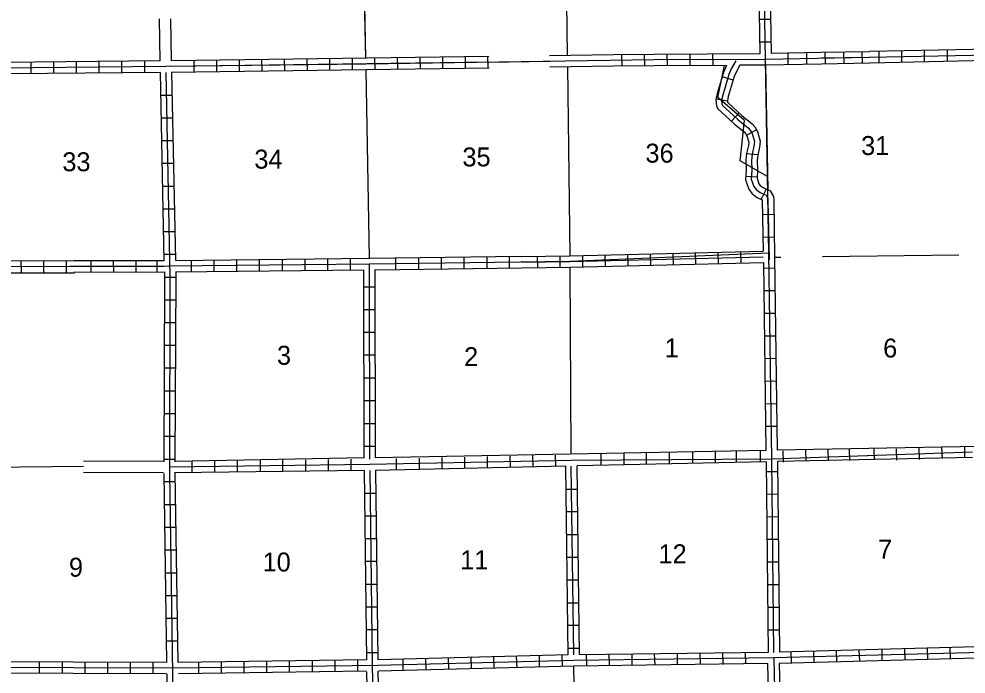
# Model space of a CAD drawing. Extents: x 1684235 to 2162087, y 16058941 to 16536903.
# Drawn here: x 1980329 to 2005325, y 16269070 to 16286354 of the extents above; entities that cross this region are included whole.
import ezdxf

# ---------------------------------------------------------------- set-up
doc = ezdxf.new("R2010")
doc.units = 0
for name, color, linetype in [('L10', 7, 'Continuous'), ('L11', 7, 'Continuous'), ('L13', 7, 'Continuous'), ('L14', 7, 'Continuous'), ('L8', 7, 'Continuous'), ('L9', 7, 'Continuous')]:
    doc.layers.add(name, color=color, linetype=linetype)

msp = doc.modelspace()

# ---------------------------------------------------------------- linework, layer by layer
at = {"layer": 'L10'}
for points in [[(1996023, 16285405), (1994333, 16285381)], [(1996023, 16285104), (1994340, 16285081)]]:
    msp.add_lwpolyline(points, dxfattribs=at)
at = {"layer": 'L11'}
for points in [[(1984056, 16285246), (1984034, 16286354)], [(1984356, 16285246), (1984335, 16286355)], [(1984151, 16274680), (1982036, 16274687)], [(1984140, 16274379), (1982034, 16274386)]]:
    msp.add_lwpolyline(points, dxfattribs=at)
at = {"layer": 'L13'}
for points in [[(1994805, 16285388), (1994747, 16290304)], [(1989481, 16285312), (1989452, 16286896)], [(1994336, 16285231), (1992734, 16285209)], [(1994874, 16280102), (1994816, 16285087)], [(2000035, 16285135), (2000093, 16281846)], [(1989584, 16280034), (1989489, 16285013)], [(2000274, 16280071), (2000441, 16280071)], [(2001537, 16280087), (2005133, 16280129)], [(1994905, 16274876), (1994874, 16279802)], [(1972025, 16274453), (1982035, 16274551)], [(1995045, 16265379), (1994974, 16269279)]]:
    msp.add_lwpolyline(points, dxfattribs=at)
at = {"layer": 'L8'}
for p, q in [((1999866, 16286344), (2000164, 16286349)), ((1999876, 16285748), (2000174, 16285753)), ((1988536, 16285004), (1988532, 16285302)), ((1989133, 16285012), (1989129, 16285311)), ((1989730, 16285021), (1989725, 16285319)), ((1990326, 16285029), (1990322, 16285327)), ((1990923, 16285037), (1990919, 16285335)), ((1991519, 16285045), (1991515, 16285344)), ((1992116, 16285054), (1992112, 16285352)), ((1992712, 16285062), (1992708, 16285360)), ((1996247, 16285114), (1996241, 16285409)), ((1996849, 16285119), (1996838, 16285420)), ((1997450, 16285119), (1997440, 16285420)), ((1998047, 16285130), (1998042, 16285430)), ((1998649, 16285130), (1998638, 16285430)), ((2000629, 16285145), (2000629, 16285446)), ((2001127, 16285161), (2001127, 16285462)), ((2002778, 16285490), (2001503, 16285465)), ((2001613, 16285166), (2001607, 16285464)), ((2002106, 16285178), (2002100, 16285476)), ((2002591, 16285190), (2002584, 16285488)), ((2003031, 16285193), (2003031, 16285494)), ((2003633, 16285214), (2003633, 16285510)), ((2004230, 16285219), (2004230, 16285520)), ((2004832, 16285230), (2004832, 16285531)), ((1980650, 16284913), (1980650, 16285214)), ((1981247, 16284918), (1981247, 16285219)), ((1981849, 16284918), (1981849, 16285219)), ((1982450, 16284929), (1982450, 16285230)), ((1983047, 16284939), (1983047, 16285235)), ((1983649, 16284939), (1983649, 16285235)), ((1984957, 16284955), (1984953, 16285253)), ((1985554, 16284963), (1985550, 16285261)), ((1986150, 16284971), (1986146, 16285269)), ((1986747, 16284979), (1986743, 16285278)), ((1987343, 16284988), (1987339, 16285286)), ((1987940, 16284996), (1987936, 16285294)), ((2002784, 16285191), (2001509, 16285165)), ((1984056, 16284945), (1984066, 16284945)), ((1999177, 16284742), (1998892, 16284828)), ((1984066, 16284343), (1984367, 16284343)), ((1999022, 16284182), (1998729, 16284239)), ((1999333, 16283874), (1999132, 16283654)), ((1984082, 16283746), (1984383, 16283746)), ((1999792, 16283432), (1999534, 16283283)), ((1984092, 16283144), (1984388, 16283144)), ((1999829, 16282766), (1999532, 16282794)), ((1984108, 16282548), (1984404, 16282548)), ((1999809, 16282176), (1999511, 16282193)), ((1984114, 16281946), (1984415, 16281946)), ((2000048, 16281867), (1999919, 16281598)), ((1984129, 16281344), (1984430, 16281344)), ((2000253, 16281192), (1999955, 16281187)), ((1984140, 16280747), (1984441, 16280747)), ((2000264, 16280595), (1999965, 16280590)), ((1984156, 16280145), (1984457, 16280145)), ((1990882, 16279754), (1990882, 16280055)), ((1991479, 16279760), (1991479, 16280061)), ((1992081, 16279770), (1992081, 16280071)), ((1992683, 16279781), (1992683, 16280077)), ((1993279, 16279786), (1993279, 16280087)), ((1994007, 16280090), (1994011, 16279792)), ((1994604, 16280098), (1994607, 16279800)), ((1995198, 16280109), (1995205, 16279811)), ((1995795, 16280123), (1995802, 16279825)), ((1996391, 16280138), (1996398, 16279840)), ((1996988, 16280152), (1996995, 16279854)), ((1997584, 16280167), (1997591, 16279869)), ((1998180, 16280181), (1998188, 16279883)), ((1998777, 16280196), (1998784, 16279897)), ((1999373, 16280210), (1999381, 16279912)), ((1981776, 16279819), (1979199, 16279810)), ((1980392, 16279665), (1980391, 16279963)), ((1980989, 16279667), (1980988, 16279965)), ((1981585, 16279669), (1981584, 16279967)), ((1984156, 16279826), (1981776, 16279819)), ((1982222, 16279970), (1982223, 16279671)), ((1982819, 16279972), (1982820, 16279673)), ((1983415, 16279973), (1983416, 16279675)), ((1983971, 16279975), (1983972, 16279677)), ((1984879, 16279686), (1984879, 16279987)), ((1985481, 16279696), (1985481, 16279997)), ((1986083, 16279696), (1986083, 16279997)), ((1986680, 16279702), (1986680, 16280003)), ((1987281, 16279712), (1987281, 16280013)), ((1987883, 16279723), (1987883, 16280018)), ((1988480, 16279728), (1988480, 16280029)), ((1989082, 16279728), (1989082, 16280029)), ((1990280, 16279744), (1990280, 16280045)), ((1989441, 16274774), (1989430, 16279739)), ((1989742, 16274779), (1989731, 16279744)), ((1999978, 16279783), (2000276, 16279787)), ((1984166, 16279543), (1984467, 16279543)), ((1989430, 16279288), (1989731, 16279288)), ((1999986, 16279186), (2000285, 16279190)), ((1984166, 16278947), (1984467, 16278947)), ((1989430, 16278688), (1989731, 16278688)), ((1999994, 16278590), (2000293, 16278594)), ((1984166, 16278345), (1984467, 16278345)), ((1989430, 16278088), (1989731, 16278088)), ((2000003, 16277993), (2000301, 16277997)), ((1984156, 16277743), (1984457, 16277743)), ((1989430, 16277489), (1989731, 16277489)), ((2000011, 16277397), (2000309, 16277401)), ((1984156, 16277146), (1984457, 16277146)), ((1989441, 16276885), (1989742, 16276885)), ((2000019, 16276800), (2000317, 16276804)), ((1984156, 16276544), (1984457, 16276544)), ((1989441, 16276285), (1989742, 16276285)), ((2000027, 16276203), (2000325, 16276208)), ((1984156, 16275948), (1984457, 16275948)), ((1989441, 16275685), (1989742, 16275685)), ((2000035, 16275607), (2000333, 16275611)), ((1984151, 16275346), (1984446, 16275346)), ((1989441, 16275087), (1989742, 16275087)), ((2005650, 16275077), (2000343, 16274978)), ((2004700, 16274754), (2004689, 16275055)), ((2005296, 16274782), (2005291, 16275070)), ((2000043, 16274972), (1989742, 16274779)), ((1992699, 16274511), (1992699, 16274812)), ((1993301, 16274522), (1993290, 16274818)), ((1993897, 16274538), (1993892, 16274839)), ((1994499, 16274543), (1994488, 16274844)), ((1995698, 16274578), (1995698, 16274891)), ((1996299, 16274591), (1996299, 16274902)), ((1996891, 16274603), (1996891, 16274913)), ((1997498, 16274616), (1997498, 16274924)), ((1998116, 16274629), (1998116, 16274936)), ((1998712, 16274642), (1998712, 16274947)), ((1999267, 16274654), (1999267, 16274957)), ((1999900, 16274667), (1999900, 16274969)), ((2000508, 16274664), (2000497, 16274960)), ((2001104, 16274686), (2001099, 16274987)), ((2001695, 16274696), (2001690, 16274997)), ((2002255, 16274701), (2002250, 16275002)), ((2002905, 16274723), (2002899, 16275018)), ((2003496, 16274712), (2003491, 16275013)), ((2004098, 16274728), (2004087, 16275029)), ((1984151, 16274744), (1984446, 16274744)), ((1989441, 16274774), (1984446, 16274680)), ((1984900, 16274385), (1984900, 16274686)), ((1985497, 16274395), (1985497, 16274696)), ((1986099, 16274406), (1986099, 16274701)), ((1986701, 16274411), (1986701, 16274712)), ((1987297, 16274422), (1987297, 16274723)), ((1987899, 16274422), (1987899, 16274723)), ((1988496, 16274427), (1988496, 16274728)), ((1989098, 16274437), (1989098, 16274738)), ((1990296, 16274464), (1990296, 16274760)), ((1990898, 16274469), (1990898, 16274770)), ((1991500, 16274485), (1991500, 16274786)), ((1992097, 16274496), (1992097, 16274796)), ((2000050, 16274414), (2000349, 16274417)), ((1984151, 16274147), (1984446, 16274147)), ((1989446, 16273846), (1989747, 16273846)), ((1994763, 16273952), (1995064, 16273952)), ((2000056, 16273818), (2000355, 16273821)), ((1984166, 16273545), (1984467, 16273545)), ((1994774, 16273355), (1995075, 16273355)), ((1989457, 16273244), (1989758, 16273244)), ((2000063, 16273221), (2000361, 16273224)), ((1984172, 16272943), (1984473, 16272943)), ((1989457, 16272648), (1989758, 16272648)), ((1994779, 16272753), (1995080, 16272753)), ((2000069, 16272625), (2000367, 16272628)), ((1984182, 16272347), (1984483, 16272347)), ((1994789, 16272151), (1995090, 16272151)), ((1989467, 16272046), (1989763, 16272046)), ((2000075, 16272028), (2000373, 16272031)), ((1984188, 16271745), (1984488, 16271745)), ((1994800, 16271555), (1995096, 16271555)), ((1989473, 16271444), (1989774, 16271444)), ((2000081, 16271431), (2000379, 16271434)), ((1984198, 16271143), (1984499, 16271143)), ((1989483, 16270847), (1989779, 16270847)), ((1994805, 16270953), (1995106, 16270953)), ((2000087, 16270835), (2000386, 16270838)), ((1984209, 16270546), (1984504, 16270546)), ((1994816, 16270356), (1995117, 16270356)), ((1989488, 16270245), (1989789, 16270245)), ((2000093, 16270238), (2000392, 16270241)), ((1984214, 16269944), (1984515, 16269944)), ((1989499, 16269643), (1989800, 16269643)), ((1994071, 16269252), (1994066, 16269553)), ((1994673, 16269268), (1994663, 16269569)), ((1994821, 16269754), (1995122, 16269754)), ((1995296, 16269580), (1995307, 16269279)), ((1995898, 16269585), (1995909, 16269289)), ((1996500, 16269596), (1996505, 16269295)), ((1997097, 16269601), (1997107, 16269305)), ((1997699, 16269611), (1997704, 16269311)), ((1998295, 16269622), (1998306, 16269321)), ((1998897, 16269627), (1998908, 16269326)), ((1999499, 16269638), (1999504, 16269337)), ((2000698, 16269654), (2000708, 16269353)), ((2001299, 16269670), (2001305, 16269369)), ((2001896, 16269685), (2001907, 16269384)), ((2002498, 16269701), (2002509, 16269406)), ((2003100, 16269722), (2003105, 16269421)), ((2003697, 16269738), (2003707, 16269437)), ((2004298, 16269754), (2004304, 16269453)), ((2004895, 16269770), (2004906, 16269469)), ((1980872, 16269089), (1980872, 16269384)), ((1981474, 16269089), (1981474, 16269384)), ((1982076, 16269089), (1982076, 16269384)), ((1982672, 16269089), (1982672, 16269384)), ((1983274, 16269078), (1983274, 16269379)), ((1983871, 16269078), (1983871, 16269379)), ((1985075, 16269089), (1985075, 16269384)), ((1985671, 16269094), (1985671, 16269395)), ((1986273, 16269105), (1986273, 16269406)), ((1986875, 16269110), (1986875, 16269411)), ((1987472, 16269120), (1987472, 16269421)), ((1988073, 16269120), (1988073, 16269421)), ((1988675, 16269131), (1988675, 16269427)), ((1989272, 16269136), (1989272, 16269437)), ((1990471, 16269163), (1990465, 16269464)), ((1991072, 16269179), (1991067, 16269479)), ((1991674, 16269194), (1991664, 16269495)), ((1992271, 16269210), (1992266, 16269511)), ((1992873, 16269226), (1992862, 16269522)), ((1993475, 16269237), (1993464, 16269538))]:
    msp.add_line(p, q, dxfattribs=at)
for points in [[(2000249, 16269643), (2000196, 16274744), (2000122, 16280172), (2000032, 16285288), (1999948, 16290552), (1999874, 16295827), (1999821, 16301070), (1999747, 16306345)], [(2000026, 16295683), (2000098, 16290554), (2000180, 16285439)], [(1989483, 16285314), (1989383, 16290494)], [(1999800, 16290403), (1999880, 16285435)], [(2000032, 16285288), (1997091, 16285272), (1989483, 16285161), (1984209, 16285098), (1978923, 16285045), (1977149, 16285056), (1977039, 16285779), (1976996, 16286127), (1976521, 16286038), (1976225, 16285827), (1975439, 16285610), (1974325, 16285436), (1973633, 16285003), (1968623, 16284971)], [(2010690, 16285612), (2005508, 16285547), (2002784, 16285492)], [(1992729, 16285361), (1984356, 16285246)], [(1999880, 16285435), (1997091, 16285420), (1996023, 16285405)], [(2015032, 16285531), (2010840, 16285462), (2005508, 16285394), (2000032, 16285288)], [(2001503, 16285466), (2000180, 16285439)], [(2002781, 16285341), (2001506, 16285315)], [(2010550, 16285314), (2005508, 16285246), (2002784, 16285191)], [(1984056, 16285246), (1979066, 16285193)], [(1992739, 16285059), (1989483, 16285013), (1984356, 16284945)], [(1992732, 16285211), (1984359, 16285096)], [(1999006, 16285129), (1997091, 16285119), (1996023, 16285104)], [(1999006, 16285129), (1998924, 16284939), (1998756, 16284383), (1998724, 16284216), (1998735, 16284066), (1998776, 16283980), (1998976, 16283795), (1999211, 16283580), (1999470, 16283372), (1999502, 16283335), (1999541, 16283268), (1999588, 16283106), (1999579, 16283019), (1999533, 16282806), (1999516, 16282627), (1999520, 16282371), (1999505, 16282108), (1999590, 16281859), (1999683, 16281742), (1999813, 16281647), (1999943, 16281586), (1999947, 16281578), (1999948, 16281570), (1999971, 16280225)], [(2000069, 16282203), (1999366, 16282610), (1999476, 16283677), (1998773, 16284282), (1998948, 16285129)], [(1999249, 16285245), (1999130, 16285039), (1999065, 16284887), (1998902, 16284346), (1998875, 16284207), (1998883, 16284106), (1998899, 16284071), (1999078, 16283906), (1999309, 16283694), (1999574, 16283480), (1999625, 16283423), (1999680, 16283328), (1999741, 16283119), (1999727, 16282995), (1999681, 16282783), (1999666, 16282621), (1999670, 16282368), (1999657, 16282129), (1999723, 16281932), (1999788, 16281851), (1999890, 16281777), (2000048, 16281701), (2000095, 16281623), (2000098, 16281576), (2000125, 16279996)], [(1999357, 16285131), (1999264, 16284971), (1999206, 16284836), (1999048, 16284310), (1999026, 16284198), (1999029, 16284155), (1999180, 16284016), (1999407, 16283808), (1999678, 16283589), (1999747, 16283511), (1999819, 16283387), (1999893, 16283132), (1999875, 16282971), (1999830, 16282760), (1999816, 16282615), (1999820, 16282365), (1999808, 16282149), (1999857, 16282005), (1999893, 16281961), (1999968, 16281906), (2000153, 16281817), (2000243, 16281668), (2000248, 16281581), (2000273, 16280071)], [(2000035, 16285135), (1999357, 16285131)], [(2001509, 16285165), (2000035, 16285135)], [(1984066, 16284945), (1979082, 16284897)], [(1984056, 16284945), (1984156, 16279976)], [(1984209, 16284945), (1984314, 16279543), (1984298, 16274379), (1984383, 16269078), (1984483, 16263851), (1984488, 16258402)], [(1984356, 16284945), (1984457, 16279987)], [(2000122, 16280172), (1994874, 16279955), (1989584, 16279886), (1984288, 16279828), (1979050, 16279813), (1968681, 16279739)], [(1993587, 16280086), (1989584, 16280034), (1984457, 16279976)], [(1993588, 16280086), (1994868, 16280102), (1999971, 16280225)], [(1993589, 16279936), (1994871, 16279952), (1999973, 16280075)], [(2000273, 16280071), (2000343, 16274978)], [(1981776, 16279969), (1979198, 16279960)], [(1984156, 16279976), (1981776, 16279969)], [(1993591, 16279786), (1994874, 16279802), (1999975, 16279925)], [(1999975, 16279925), (2000043, 16274972)], [(1979050, 16279659), (1981795, 16279657)], [(1981777, 16279671), (1984166, 16279681)], [(1984166, 16279681), (1984166, 16279543), (1984151, 16274670)], [(1984467, 16279670), (1984467, 16279543), (1984446, 16274670)], [(1984457, 16279681), (1989430, 16279739)], [(1989742, 16279739), (1993591, 16279786)], [(2005497, 16274928), (2000196, 16274744), (1994906, 16274701), (1989589, 16274596), (1984298, 16274527)], [(1994758, 16274554), (1989742, 16274443)], [(1994821, 16269580), (1994758, 16274554)], [(1994974, 16269580), (1994906, 16274554)], [(2000047, 16274670), (1995059, 16274565)], [(1995122, 16269580), (1995059, 16274565)], [(2000047, 16274670), (2000099, 16269641)], [(2005497, 16274786), (2000347, 16274677)], [(2000347, 16274677), (2000399, 16269647)], [(1984151, 16274364), (1984224, 16269379)], [(1989441, 16274443), (1984430, 16274379)], [(1984446, 16274379), (1984525, 16269379)], [(1989441, 16274443), (1989499, 16269443)], [(1989589, 16274443), (1989647, 16269295), (1989763, 16264052), (1989842, 16258930)], [(1989742, 16274443), (1989800, 16269443)], [(1994821, 16269580), (1989816, 16269443)], [(2016300, 16269796), (2011025, 16269728), (2005756, 16269643), (2000249, 16269495), (1994974, 16269427)], [(2000099, 16269641), (1995122, 16269580)], [(2005597, 16269786), (2000399, 16269647)], [(1994974, 16269427), (1989800, 16269295), (1984383, 16269226), (1979151, 16269247), (1968876, 16269147)], [(1984224, 16269379), (1979292, 16269395)], [(1989504, 16269443), (1984531, 16269379)], [(2000096, 16269347), (1994974, 16269279)], [(2000212, 16264395), (2000096, 16269347)], [(2000249, 16269495), (2000365, 16264221), (2000439, 16258977), (2000513, 16253814)], [(2005608, 16269485), (2000397, 16269348)], [(2000397, 16269348), (2000513, 16264405)], [(1984214, 16269078), (1979298, 16269094)], [(1984230, 16269078), (1984328, 16263972)], [(1989504, 16269147), (1984541, 16269078)], [(1989499, 16269131), (1989563, 16266436)], [(1989800, 16269147), (1989864, 16266443)], [(1994974, 16269279), (1989816, 16269147)]]:
    msp.add_lwpolyline(points, dxfattribs=at)
at = {"layer": 'L9'}
msp.add_lwpolyline([(1989589, 16274744), (1989584, 16279886)], dxfattribs=at)

# ---------------------------------------------------------------- texts
at = {"layer": 'L14'}
for s, p in [('36', (1996864, 16282563)), ('31', (2002556, 16282764)), ('33', (1981474, 16282336)), ('34', (1986542, 16282405)), ('35', (1992033, 16282463)), ('1', (1997371, 16277426)), ('6', (2003137, 16277421)), ('3', (1987139, 16277231)), ('2', (1992076, 16277194)), ('7', (2003005, 16272114)), ('11', (1991975, 16271834)), ('12', (1997208, 16271993)), ('9', (1981648, 16271639)), ('10', (1986759, 16271776))]:
    msp.add_text(s, height=500, rotation=360, dxfattribs=at).set_placement(p)

doc.saveas('drawing.dxf')
